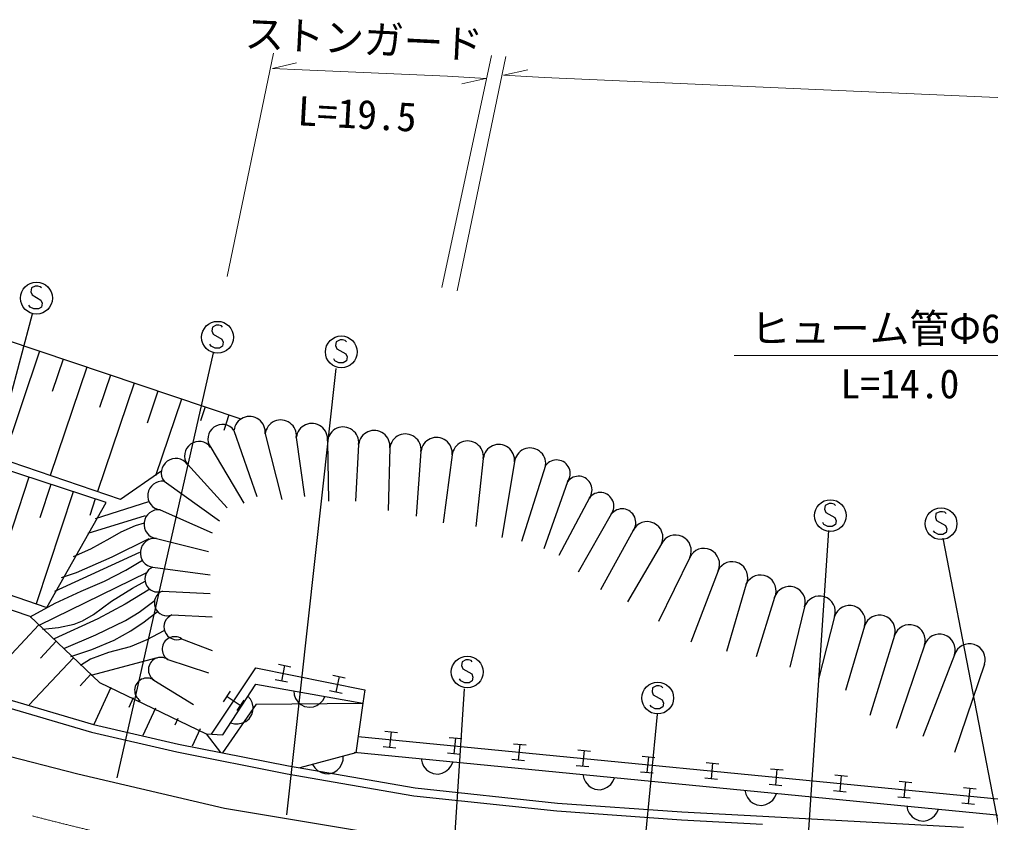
# Model space of a CAD drawing. Units: millimetres, scale not verified. Extents: x 40000 to 680000, y 20000 to 380000.
# Drawn here: x 438551 to 499670, y 268212 to 318740 of the extents above; entities that cross this region are included whole.
import ezdxf
from ezdxf.enums import TextEntityAlignment as Align

# ---------------------------------------------------------------- set-up
doc = ezdxf.new("R2010")
doc.units = ezdxf.units.MM
doc.header["$LTSCALE"] = 1000
doc.linetypes.add('CHAIN', pattern=[18.5, 12, -1.5, 3.5, -1.5])
for name, color, linetype, lineweight in [('M-BGD', 7, 'Continuous', 25), ('M-BGD-EXST', 7, 'Continuous', 25), ('M-BMK', 2, 'CHAIN', 13), ('M-STR-HTXT', 7, 'Continuous', 13), ('M-STR-STRC', 7, 'Continuous', 25)]:
    doc.layers.add(name, color=color, linetype=linetype, lineweight=lineweight)
doc.styles.add('ＭＳ ゴシック', font='')
doc.styles.get('ＭＳ ゴシック').set_extended_font_data('MS Gothic')

msp = doc.modelspace()

# ---------------------------------------------------------------- linework, layer by layer
at = {"layer": 'M-BGD'}
for p, q in [((437584, 298625), (452478, 293604)), ((439819, 297872), (437519, 291051)), ((441308, 297370), (440618, 295323)), ((442797, 296867), (440496, 290041)), ((445776, 295863), (443473, 289031)), ((444287, 296365), (443596, 294317)), ((447265, 295361), (446581, 293331)), ((448755, 294859), (447125, 290025)), ((444910, 288544), (428847, 293994)), ((450244, 294357), (449951, 293487)), ((451734, 293855), (451408, 292888)), ((444010, 288344), (428712, 293362)), ((452054, 292885), (453492, 288717)), ((454016, 292665), (455075, 288541)), ((455977, 292445), (456482, 288717)), ((457939, 292224), (458007, 288424)), ((450587, 291817), (452671, 288306)), ((459900, 292004), (459707, 288424)), ((461861, 291784), (461759, 287837)), ((463823, 291564), (463518, 287486)), ((465784, 291344), (465218, 287075)), ((467746, 291124), (467270, 286841)), ((449119, 290750), (451616, 288013)), ((469707, 290903), (468912, 286137)), ((471669, 290683), (470143, 285903)), ((439142, 289941), (436849, 282949)), ((447460, 290297), (444910, 288544)), ((440533, 289485), (439842, 287378)), ((447651, 289683), (451147, 287192)), ((473044, 289658), (471551, 285433)), ((441924, 289029), (439609, 281972)), ((443314, 288572), (442972, 287528)), ((474420, 288632), (472489, 285023)), ((440277, 281736), (444010, 288344)), ((443348, 287351), (446693, 288410)), ((447418, 287881), (450680, 286430)), ((446470, 287518), (442846, 286404)), ((475796, 287606), (473720, 283968)), ((447184, 286080), (450445, 285258)), ((477172, 286580), (475127, 282854)), ((478954, 285740), (476828, 282091)), ((428477, 284883), (439214, 281189)), ((429691, 285407), (440277, 281736)), ((440784, 282780), (446135, 285233)), ((480735, 284899), (478762, 280860)), ((446951, 284279), (450562, 283792)), ((446581, 283951), (439781, 280606)), ((482516, 284059), (480815, 279570)), ((484298, 283218), (483043, 278984)), ((447551, 282778), (450562, 282619)), ((486079, 282377), (484919, 278632)), ((487966, 281777), (487030, 277987)), ((439214, 281189), (443601, 277033)), ((448152, 281277), (450680, 281153)), ((489853, 281177), (488847, 277225)), ((439770, 280647), (435955, 276604)), ((491740, 280576), (490548, 276521)), ((493627, 279976), (492070, 274957)), ((440865, 279615), (439873, 278564)), ((448752, 279776), (450680, 279043)), ((495514, 279375), (493735, 274125)), ((497401, 278775), (495400, 273625)), ((441959, 278582), (439165, 275621)), ((443070, 277484), (447250, 278599)), ((447885, 278475), (450445, 277635)), ((454846, 278178), (455630, 278019)), ((455238, 278098), (455039, 277118)), ((499288, 278174), (497398, 272626)), ((443053, 277549), (442368, 276823)), ((450638, 273776), (453425, 277957)), ((453425, 277957), (460279, 276563)), ((458273, 277481), (459057, 277322)), ((433234, 277325), (443221, 274378)), ((443601, 277033), (450296, 273800)), ((447018, 277174), (449507, 275642)), ((451354, 273739), (453425, 276921)), ((453425, 276921), (460166, 275716)), ((455431, 277039), (454647, 277198)), ((458665, 277402), (458466, 276422)), ((433086, 276848), (443094, 273894)), ((444304, 276707), (443226, 274377)), ((451394, 275811), (451837, 276477)), ((455811, 276494), (455848, 276244)), ((458858, 276342), (458074, 276501)), ((460279, 276563), (460166, 275716)), ((445712, 276056), (445431, 275450)), ((453444, 275659), (451339, 272595)), ((451616, 276144), (452448, 275589)), ((452669, 275922), (452226, 275256)), ((453092, 275970), (452935, 276168)), ((453195, 275760), (453092, 275970)), ((453253, 275484), (453195, 275760)), ((453444, 275659), (460166, 275716)), ((455848, 276244), (455931, 276026)), ((455931, 276026), (456092, 275794)), ((456092, 275794), (456268, 275641)), ((457274, 275583), (457506, 275745)), ((457506, 275745), (457659, 275920)), ((457659, 275920), (457780, 276142)), ((460166, 275716), (459733, 272609)), ((447119, 275405), (446328, 273695)), ((453181, 275006), (453245, 275251)), ((453245, 275251), (453253, 275484)), ((456268, 275641), (456490, 275520)), ((456490, 275520), (456805, 275463)), ((456805, 275463), (457056, 275500)), ((457056, 275500), (457274, 275583)), ((448527, 274753), (448333, 274334)), ((451844, 274492), (452089, 274428)), ((452089, 274428), (452322, 274419)), ((452322, 274419), (452598, 274478)), ((452598, 274478), (452808, 274580)), ((452808, 274580), (453006, 274738)), ((453006, 274738), (453181, 275006)), ((443094, 273894), (448458, 272656)), ((443221, 274378), (448563, 273145)), ((449934, 274102), (449431, 273014)), ((461548, 273964), (462345, 273886)), ((461946, 273925), (461850, 272930)), ((450296, 273800), (451215, 272620)), ((450296, 273800), (451354, 273739)), ((459875, 273625), (500339, 269686)), ((465595, 273570), (466391, 273493)), ((465993, 273531), (465896, 272536)), ((448458, 272656), (455404, 271281)), ((448563, 273145), (455495, 271772)), ((459733, 272609), (456197, 271651)), ((459608, 272646), (500483, 268667)), ((462248, 272891), (461451, 272969)), ((469641, 273176), (470437, 273099)), ((470039, 273137), (469942, 272142)), ((473688, 272782), (474484, 272705)), ((474086, 272744), (473989, 271748)), ((458852, 271914), (458916, 272139)), ((458916, 272139), (458930, 272391)), ((463832, 272212), (463888, 271966)), ((466294, 272497), (465498, 272575)), ((465720, 271789), (465822, 272020)), ((470341, 272103), (469544, 272181)), ((477734, 272388), (478530, 272311)), ((478132, 272350), (478035, 271354)), ((481781, 271994), (482577, 271917)), ((455495, 271772), (463450, 270401)), ((457000, 271869), (457140, 271658)), ((457140, 271658), (457308, 271496)), ((457308, 271496), (457553, 271355)), ((458339, 271361), (458550, 271501)), ((458550, 271501), (458712, 271669)), ((458712, 271669), (458852, 271914)), ((463888, 271966), (463988, 271755)), ((463988, 271755), (464168, 271537)), ((464168, 271537), (464356, 271398)), ((464356, 271398), (464587, 271295)), ((465152, 271321), (465363, 271421)), ((465363, 271421), (465581, 271601)), ((465581, 271601), (465720, 271789)), ((474387, 271709), (473591, 271787)), ((478433, 271316), (477637, 271393)), ((482179, 271956), (482082, 270960)), ((485827, 271601), (486623, 271523)), ((486225, 271562), (486128, 270567)), ((455404, 271281), (463381, 269905)), ((457553, 271355), (457778, 271292)), ((457778, 271292), (458030, 271277)), ((458030, 271277), (458339, 271361)), ((464587, 271295), (464905, 271265)), ((464905, 271265), (465152, 271321)), ((474019, 271227), (474076, 270980)), ((474076, 270980), (474176, 270770)), ((474176, 270770), (474356, 270551)), ((475768, 270616), (475907, 270803)), ((475907, 270803), (476010, 271034)), ((482480, 270922), (481684, 270999)), ((489874, 271207), (490670, 271129)), ((490272, 271168), (490175, 270173)), ((493920, 270813), (494716, 270735)), ((494318, 270774), (494221, 269779)), ((463450, 270401), (472422, 269441)), ((474356, 270551), (474543, 270413)), ((474543, 270413), (474774, 270310)), ((474774, 270310), (475093, 270279)), ((475093, 270279), (475339, 270336)), ((475339, 270336), (475550, 270436)), ((475550, 270436), (475768, 270616)), ((484206, 270241), (484263, 269995)), ((486526, 270528), (485730, 270605)), ((490573, 270134), (489777, 270211)), ((497966, 270419), (498763, 270341)), ((498365, 270380), (498268, 269385)), ((463381, 269905), (472378, 268943)), ((484263, 269995), (484363, 269784)), ((484363, 269784), (484543, 269566)), ((484543, 269566), (484730, 269427)), ((485737, 269450), (485956, 269630)), ((485956, 269630), (486094, 269818)), ((486094, 269818), (486197, 270049)), ((494619, 269740), (493823, 269818)), ((472378, 268943), (480217, 268392)), ((472422, 269441), (480248, 268891)), ((484730, 269427), (484962, 269324)), ((484962, 269324), (485280, 269294)), ((485280, 269294), (485527, 269350)), ((485527, 269350), (485737, 269450)), ((494394, 269256), (494450, 269009)), ((494450, 269009), (494551, 268799)), ((496282, 268832), (496385, 269063)), ((498666, 269346), (497870, 269424)), ((480217, 268392), (485306, 268117)), ((480248, 268891), (485333, 268617)), ((485333, 268617), (497972, 267929)), ((494551, 268799), (494730, 268580)), ((494730, 268580), (494918, 268442)), ((494918, 268442), (495149, 268339)), ((495149, 268339), (495468, 268308)), ((495468, 268308), (495714, 268365)), ((495714, 268365), (495925, 268465)), ((495925, 268465), (496143, 268645)), ((496143, 268645), (496282, 268832))]:
    msp.add_line(p, q, dxfattribs=at)
for points in [[(441955, 284954), (443054, 285438), (444255, 286099), (444945, 286506), (445858, 286898), (446414, 287073)], [(446693, 286069), (444374, 284903), (442116, 283914), (441174, 283616)], [(439223, 281164), (440809, 282017), (442439, 282766), (443909, 283402), (445257, 284091), (446303, 284731)], [(440004, 280383), (441019, 280490), (441992, 280700), (442523, 280910), (443206, 281311), (444351, 282144), (445659, 282956), (446470, 283393)], [(446749, 282892), (445213, 281952), (443496, 281025), (440728, 279770)], [(441341, 279157), (443363, 280022), (445236, 280929), (446092, 281448), (447000, 282144), (447027, 282167)], [(441787, 278655), (443113, 279103), (444508, 279692), (445565, 280267), (446409, 280835), (447250, 281498)], [(447641, 280272), (446578, 279706), (445522, 279268), (444158, 278909), (443014, 278488), (442401, 278098)]]:
    msp.add_lwpolyline(points, dxfattribs=at)
for centre, radius, start, end in [((453035, 292775), 987, 353.59564, 173.59564), ((454997, 292555), 987, 353.59564, 173.59564), ((451321, 292351), 907, 36.02737, 216.02737), ((456958, 292334), 987, 353.59564, 173.59564), ((458919, 292114), 987, 353.59564, 173.59564), ((460881, 291894), 987, 353.59564, 173.59564), ((449853, 291284), 907, 36.02737, 216.02737), ((462842, 291674), 987, 353.59564, 173.59564), ((464804, 291454), 987, 353.59564, 173.59564), ((466765, 291234), 987, 353.59564, 173.59564), ((468726, 291014), 987, 353.59564, 173.59564), ((470688, 290793), 987, 353.59564, 173.59564), ((448385, 290216), 907, 36.02737, 216.02737), ((472356, 290170), 858, 323.29715, 143.29715), ((473732, 289145), 858, 323.29715, 143.29715), ((447535, 288782), 908, 82.61395, 262.61395), ((475108, 288119), 858, 323.29715, 143.29715), ((447301, 286981), 908, 82.61395, 262.61395), ((476484, 287093), 858, 323.29715, 143.29715), ((478063, 286160), 985, 334.73691, 154.73691), ((447068, 285179), 908, 82.61395, 262.61395), ((479844, 285319), 985, 334.73691, 154.73691), ((481626, 284479), 985, 334.73691, 154.73691), ((447251, 283528), 808, 111.80142, 291.80141), ((483407, 283638), 985, 334.73691, 154.73691), ((485188, 282798), 985, 334.73691, 154.73691), ((487022, 282077), 990, 342.34988, 162.34988), ((447851, 282027), 808, 111.80142, 291.80141), ((488909, 281477), 990, 342.34988, 162.34988), ((490796, 280876), 990, 342.34988, 162.34988), ((448452, 280526), 808, 111.80142, 291.80141), ((492683, 280276), 990, 342.34988, 162.34988), ((494571, 279675), 990, 342.34988, 162.34988), ((496458, 279075), 990, 342.34988, 162.34988), ((448318, 279125), 782, 56.30994, 236.30994), ((498345, 278475), 990, 342.34988, 162.34988), ((447451, 277824), 782, 56.30994, 236.30994), ((446584, 276523), 782, 56.30994, 236.30994)]:
    msp.add_arc(centre, radius, start, end, dxfattribs=at)
at = {"layer": 'M-BGD-EXST'}
for p, q in [((439545, 301965), (439305, 301845)), ((439705, 301965), (439545, 301965)), ((439865, 301925), (439705, 301965)), ((439305, 301845), (439265, 301605)), ((439265, 301605), (439345, 301405)), ((439345, 301405), (439905, 301085)), ((439945, 301845), (439865, 301925)), ((439225, 300645), (439145, 300765)), ((439905, 301085), (439985, 300885)), ((439985, 300885), (439945, 300645)), ((432465, 274329), (439378, 300215)), ((439465, 300525), (439225, 300645)), ((439745, 300525), (439465, 300525)), ((439945, 300645), (439745, 300525)), ((450940, 299506), (450700, 299386)), ((451100, 299506), (450940, 299506)), ((451260, 299466), (451100, 299506)), ((450700, 299386), (450660, 299146)), ((450660, 299146), (450740, 298946)), ((450740, 298946), (451300, 298626)), ((451340, 299386), (451260, 299466)), ((450620, 298186), (450540, 298306)), ((451300, 298626), (451380, 298426)), ((451380, 298426), (451340, 298186)), ((458488, 298464), (458448, 298224)), ((458728, 298584), (458488, 298464)), ((458888, 298584), (458728, 298584)), ((459048, 298544), (458888, 298584)), ((459128, 298464), (459048, 298544)), ((450747, 297757), (444678, 271026)), ((450860, 298066), (450620, 298186)), ((451140, 298066), (450860, 298066)), ((451340, 298186), (451140, 298066)), ((458448, 298224), (458528, 298024)), ((458528, 298024), (459088, 297704)), ((459088, 297704), (459168, 297504)), ((458408, 297264), (458328, 297384)), ((458648, 297144), (458408, 297264)), ((458928, 297144), (458648, 297144)), ((459128, 297264), (458928, 297144)), ((459168, 297504), (459128, 297264)), ((455374, 268696), (458494, 296780)), ((489265, 288164), (489225, 287924)), ((489225, 287924), (489305, 287724)), ((489505, 288284), (489265, 288164)), ((489665, 288284), (489505, 288284)), ((489825, 288244), (489665, 288284)), ((489905, 288164), (489825, 288244)), ((489305, 287724), (489865, 287404)), ((489865, 287404), (489945, 287204)), ((496234, 287652), (496194, 287412)), ((496194, 287412), (496274, 287212)), ((496474, 287772), (496234, 287652)), ((496634, 287772), (496474, 287772)), ((496794, 287732), (496634, 287772)), ((496874, 287652), (496794, 287732)), ((489185, 286964), (489105, 287084)), ((489425, 286844), (489185, 286964)), ((489705, 286844), (489425, 286844)), ((489905, 286964), (489705, 286844)), ((489945, 287204), (489905, 286964)), ((496274, 287212), (496834, 286892)), ((496834, 286892), (496914, 286692)), ((496914, 286692), (496874, 286452)), ((488053, 265221), (489481, 286582)), ((496154, 286452), (496074, 286572)), ((496394, 286332), (496154, 286452)), ((496674, 286332), (496394, 286332)), ((496874, 286452), (496674, 286332)), ((500845, 264686), (496680, 286106)), ((466413, 278326), (466373, 278086)), ((466653, 278446), (466413, 278326)), ((466813, 278446), (466653, 278446)), ((466973, 278406), (466813, 278446)), ((467053, 278326), (466973, 278406)), ((466373, 278086), (466453, 277886)), ((466453, 277886), (467013, 277566)), ((467013, 277566), (467093, 277366)), ((466333, 277126), (466253, 277246)), ((466573, 277006), (466333, 277126)), ((466853, 277006), (466573, 277006)), ((467053, 277126), (466853, 277006)), ((467093, 277366), (467053, 277126)), ((466536, 276617), (465935, 267256)), ((478403, 276687), (478363, 276447)), ((478363, 276447), (478443, 276247)), ((478643, 276807), (478403, 276687)), ((478803, 276807), (478643, 276807)), ((478963, 276767), (478803, 276807)), ((479043, 276687), (478963, 276767)), ((478443, 276247), (479003, 275927)), ((479003, 275927), (479083, 275727)), ((479083, 275727), (479043, 275487)), ((477819, 265995), (478711, 275039)), ((478323, 275487), (478243, 275607)), ((478563, 275367), (478323, 275487)), ((478843, 275367), (478563, 275367)), ((479043, 275487), (478843, 275367))]:
    msp.add_line(p, q, dxfattribs=at)
for centre in [(439625, 301205), (451020, 298746), (458808, 297824), (489585, 287524), (496554, 287012), (466733, 277686), (478723, 276047)]:
    msp.add_circle(centre, 1000, dxfattribs=at)
at = {"layer": 'M-BMK'}
msp.add_arc((488347, 456827), 194464, 244.51367, 263.42036, dxfattribs=at)
at = {"layer": 'M-STR-HTXT'}
for p, q in [((454543, 316618), (451634, 302558)), ((454473, 315648), (455988, 316013)), ((468256, 316480), (465140, 301866)), ((469157, 316410), (466109, 301658)), ((456344, 315579), (454473, 315648)), ((456344, 315579), (465486, 315164)), ((469018, 315233), (470539, 315571)), ((465486, 315164), (467910, 315025)), ((467910, 315025), (466389, 314691)), ((471581, 315094), (469018, 315233)), ((471581, 315094), (561193, 311114)), ((504057, 297605), (483540, 297605))]:
    msp.add_line(p, q, dxfattribs=at)
at = {"layer": 'M-STR-STRC'}
for p, q in [((435298, 273054), (442225, 271288)), ((442225, 271288), (451461, 269115)), ((451461, 269115), (462914, 267214))]:
    msp.add_line(p, q, dxfattribs=at)

# ---------------------------------------------------------------- texts
at = {"layer": 'M-STR-HTXT', "style": 'ＭＳ ゴシック'}
for s, rotation, p in [('ストンガード', 357.2, (460234, 317518)), ('L=19.5', 356.8, (459808, 312794))]:
    msp.add_text(s, height=1833, rotation=rotation, dxfattribs=at).set_placement(p, align=Align.MIDDLE_CENTER)
for s, p in [('ヒューム管Φ600', (493680, 299299)), ('L=14.0', (493964, 295816))]:
    msp.add_text(s, height=1833, dxfattribs=at).set_placement(p, align=Align.MIDDLE_CENTER)

doc.saveas('drawing.dxf')
